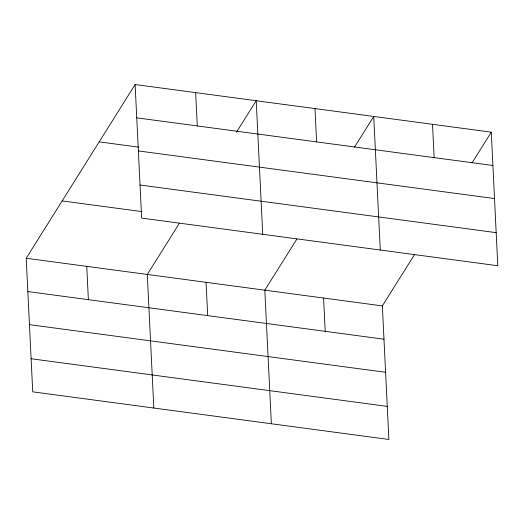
<?xml version="1.0" encoding="UTF-8"?>
<svg xmlns="http://www.w3.org/2000/svg" width="524" height="524" viewBox="0 0 524 524"><rect width="100%" height="100%" fill="white"/><g stroke="black" fill="none" stroke-linecap="round" stroke-linejoin="round"><path stroke-width="0.79" d="M414.445 254.71L382.35 305.898L388.88 439.472L32.73 391.834L26.2 258.26L135.12 84.528L491.27 132.166L497.8 265.74L141.65 218.102L135.12 84.528M179.385 223.27L147.29 274.458L153.827 408.026M236.527 132.12L256.21 100.726L262.74 234.3M296.912 238.99L264.823 290.178L271.353 423.752M354.479 147.159L373.736 116.446L380.273 250.02M472.013 162.879L491.27 132.166M136.744 117.841L492.894 165.479M99.174 141.86L138.729 147.152M138.362 150.925L494.512 198.563M140.032 185.018L496.182 232.656M62.14 200.928L142.063 211.617M26.2 258.26L382.35 305.898M27.831 291.567L383.981 339.205M29.449 324.657L385.599 372.295M31.113 358.744L387.262 406.382M432.503 124.306L434.134 157.619M314.97 108.586L316.601 141.899M323.583 298.038L325.214 331.345M206.056 282.318L207.687 315.625M195.662 92.63L197.293 125.937M86.748 266.356L88.373 299.669"/></g></svg>
